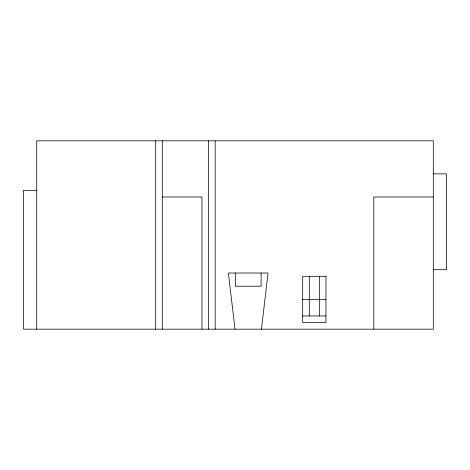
<?xml version="1.0" encoding="UTF-8"?>
<svg xmlns="http://www.w3.org/2000/svg" width="470" height="470" viewBox="0 0 470 470"><rect width="100%" height="100%" fill="white"/><g stroke="black" fill="none" stroke-linecap="round" stroke-linejoin="round"><path stroke-width="0.7" d="M261.438 329.182L268.047 273.005L228.391 273.005L235 329.182M433.281 173.865L446.5 173.865L446.5 269.698L433.281 269.698M36.719 190.385L23.5 190.385L23.5 329.182L433.281 329.182L433.281 140.818L36.719 140.818L36.719 329.182M162.297 196.995L201.953 196.995L201.953 329.182M433.281 196.995L373.797 196.995L373.797 329.182M302.68 299.443L325.945 299.443M302.68 315.963L325.945 315.963M319.336 276.307L319.336 315.963M309.289 276.307L309.289 315.963M261.108 273.005L261.108 286.224L235.329 286.224L235.329 273.005M215.172 140.818L215.172 329.182M208.562 140.818L208.562 329.182M162.297 140.818L162.297 329.182M155.688 140.818L155.688 329.182M325.945 276.307L302.68 276.307L302.68 322.573L325.945 322.573L325.945 276.307"/></g></svg>
